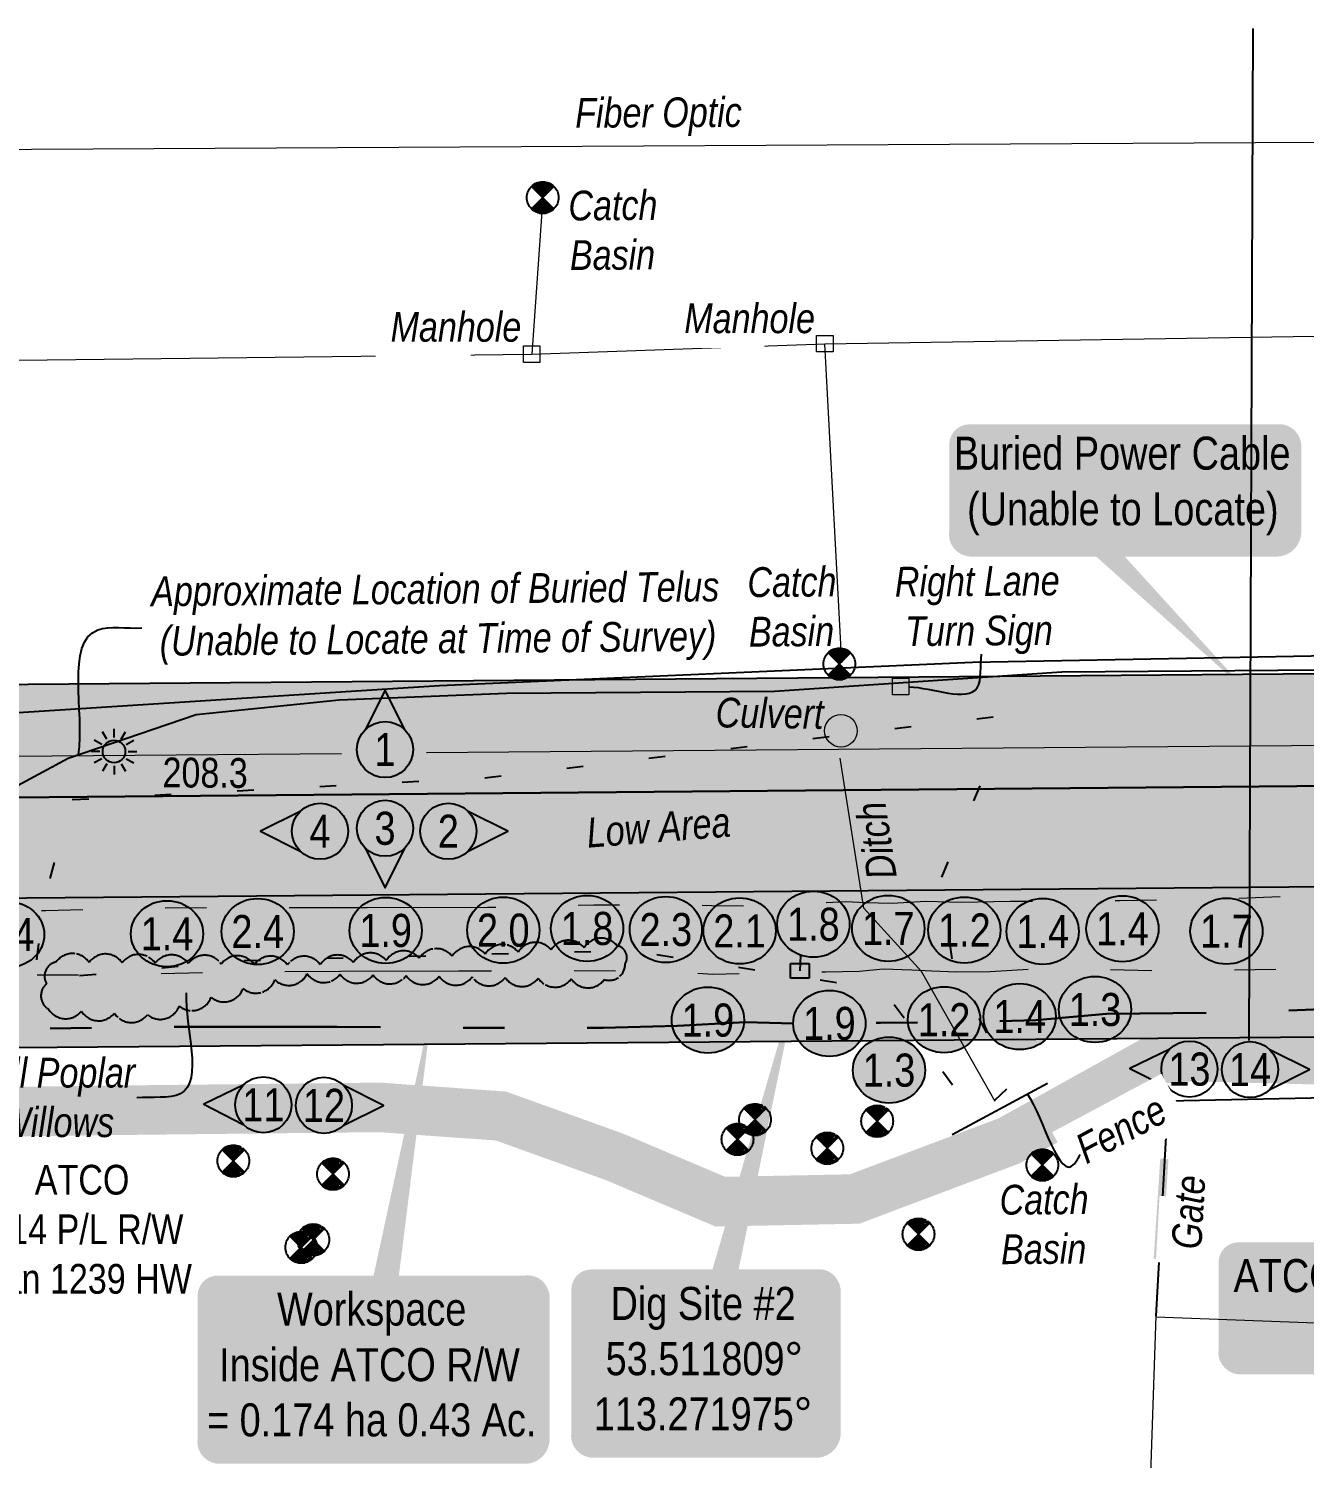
# Model space of a CAD drawing. Extents: x 47903 to 49482, y 5930913 to 5932062.
# Drawn here: x 48716.5 to 48793.7, y 5931201.8 to 5931288.3 of the extents above; entities that cross this region are included whole.
import ezdxf
from ezdxf.enums import TextEntityAlignment as Align

# ---------------------------------------------------------------- set-up
doc = ezdxf.new("R2010")
doc.units = 0
doc.header["$LTSCALE"] = 5
for name, pattern in [('0', [1, 1, 0]), ('CENTERLINEX3', [5, 2.5, -1, 0.5, -1]), ('CENTERLINEX33', [6.5, 2.5, -1, 0.5, -1, 0.5, -1]), ('foc-DOT', [1, 0.2, -0.8]), ('foc-SEISMIC', [20.5, 15, -1, 0.5, -1, 0.5, -1, 0.5, -1]), ('foc-TIELINE', [1.875, 1.25, -0.625]), ('foc-TOPO', [1, 0.2, -0.8])]:
    doc.linetypes.add(name, pattern=pattern)
for name, color, linetype in [('7', 7, 'Continuous'), ('_P-Temp 3', 104, 'Continuous'), ('_P-Temp H3', 71, 'Continuous'), ('AS-FENCE', 48, 'foc-FENCE'), ('AS-OWNER', 7, 'Continuous'), ('AS-POWER-BURIED-ATCO PIPELINES', 241, 'foc-POWER_BURIED'), ('AS-SEISMIC', 224, 'foc-SEISMIC'), ('AS-SYMBOL', 7, 'Continuous'), ('CG-NOTES', 7, 'Continuous'), ('DETAIL-HZ-Existing', 8, 'foc-DOT'), ('DETAIL-T', 7, 'Continuous'), ('L-TITLEDB', 4, 'Continuous'), ('L-TITLEDB-T', 4, 'Continuous'), ('P-BUFFER-PURPLE', 187, 'foc-TIELINE'), ('P-ELEVATION', 7, 'Continuous'), ('P-TEMP WITHIN RW-H', 254, 'Continuous'), ('P-TEMP-ATCO PIPELINES-T', 104, 'Continuous'), ('T-BUSH', 110, '0'), ('T-BUSH-T', 110, 'Continuous'), ('T-LOW-AREA', 48, 'foc-TOPO'), ('T-SLOPE', 48, 'Continuous')]:
    doc.layers.add(name, color=color, linetype=linetype)
for name, color, linetype, lineweight, true_color in [('AS-FIBRE-OPTIC', 7, 'foc-FIBREOP', 9, 0xff9c38), ('AS-STORM', 7, 'foc-STORM', 9, 0x29a300), ('AS-TELUS-ATCO PIPELINES', 7, 'foc-TEL', 9, 0xff9c38), ('EXISTING PIPE IP', 7, 'CENTERLINEX3', 30, 0x3800e0)]:
    doc.layers.add(name, color=color, linetype=linetype, lineweight=lineweight, true_color=true_color)
for name, color, linetype, lineweight in [('AS-GENERAL', 48, 'Continuous', 18), ('AS-GENERAL-manhole', 48, 'Continuous', 18), ('EXISTING PIPE (EXIST OR HP)', 240, 'CENTERLINEX33', 20), ('T-TEXT', 48, 'Continuous', 18)]:
    doc.layers.add(name, color=color, linetype=linetype, lineweight=lineweight)
for name, color, linetype, true_color in [('P-75m DRAINAGE AREA', 7, 'Continuous', 0xf1f8f1), ('P-GROUND DISTURBANCE-H', 7, 'Continuous', 0x999999), ('P-TEMP-WITHIN RW', 7, 'Continuous', 0x787878)]:
    doc.layers.add(name, color=color, linetype=linetype, true_color=true_color)
doc.styles.add('1.8', font='', dxfattribs={"height": 1.8})
doc.styles.add('80', font='', dxfattribs={"height": 10})
doc.styles.add('80CG', font='', dxfattribs={"height": 10})
doc.styles.add('80L', font='', dxfattribs={"height": 10})
doc.styles.add('foc-LtypeFont', font='', dxfattribs={"height": 7.35})
doc.styles.get('1.8').set_extended_font_data('Arial Narrow')
doc.styles.get('80').set_extended_font_data('Arial Narrow')
doc.styles.get('80CG').set_extended_font_data('Arial Narrow')
doc.styles.get('80L').set_extended_font_data('Arial Narrow')
doc.styles.get('foc-LtypeFont').set_extended_font_data('Arial Narrow')
doc.linetypes.add('foc-FENCE', pattern='A,10,-1,["X",foc-LtypeFont,S=0.2,R=0,X=-0.625,Y=-0.75],-1.24', length=12.24)
doc.linetypes.add('foc-FIBREOP', pattern='A,10,-1,["FO",foc-LtypeFont,S=0.2,R=0,X=-0.5,Y=-0.75],-2.75', length=13.75)
doc.linetypes.add('foc-POWER_BURIED', pattern='A,10,-1,["P",foc-LtypeFont,S=0.2,R=0,X=-0.425,Y=-0.75],-2', length=13)
doc.linetypes.add('foc-STORM', pattern='A,10,-1,["ST",foc-LtypeFont,S=0.2,R=0,X=-0.5,Y=-0.75],-2.75', length=13.75)
doc.linetypes.add('foc-TEL', pattern='A,2,-1,["T",foc-LtypeFont,S=0.2,R=0,X=-0.425,Y=-0.75],-1.24,8', length=12.24)
doc.dimstyles.new('Compass 5 000', dxfattribs={"dimscale": 5, "dimtxt": 9, "dimasz": 2, "dimexe": 0.2, "dimexo": 0.0625, "dimgap": 0.5, "dimtad": 0, "dimtih": 1, "dimtoh": 1, "dimzin": 0, "dimdsep": 46, "dimtxsty": '80CG', "dimcen": 0.1, "dimse1": 1, "dimse2": 1, "dimclrd": 256, "dimclrt": 256, "dimaunit": 1, "dimadec": 4, "dimazin": 0, "dimtfac": 0.06, "dimtofl": 0, "dimtmove": 0, "dimatfit": 1, "dimfxl": 0.2, "dimtolj": 1, "dimtzin": 0, "dimlwd": -1, "dimarcsym": 0})

# ---------------------------------------------------------------- blocks, each defined once
blk = doc.blocks.new('*X46')
at = {"color": 0}
for p, q in [((104.45, -2060.31), (106.48, -2060.31)), ((102.12, -2061.56), (108.81, -2061.56)), ((102.18, -2061.72), (108.75, -2061.72)), ((102.29, -2061.41), (108.64, -2061.41)), ((102.33, -2061.87), (108.59, -2061.87)), ((102.47, -2061.25), (108.45, -2061.25)), ((102.49, -2062.03), (108.44, -2062.03)), ((102.65, -2062.19), (108.28, -2062.19)), ((102.68, -2061.09), (108.25, -2061.09)), ((102.8, -2062.34), (108.13, -2062.34)), ((102.92, -2060.94), (108.01, -2060.94)), ((102.96, -2062.5), (107.97, -2062.5)), ((103.12, -2062.66), (107.81, -2062.66)), ((103.18, -2060.78), (107.75, -2060.78)), ((103.27, -2062.81), (107.66, -2062.81)), ((103.43, -2062.97), (107.5, -2062.97)), ((103.5, -2060.62), (107.43, -2060.62)), ((103.58, -2063.12), (107.34, -2063.12)), ((103.74, -2063.28), (107.19, -2063.28)), ((103.89, -2060.47), (107.03, -2060.47)), ((103.9, -2063.44), (107.03, -2063.44)), ((104.05, -2063.59), (106.88, -2063.59)), ((104.21, -2063.75), (106.72, -2063.75)), ((104.37, -2063.91), (106.56, -2063.91)), ((104.52, -2064.06), (106.41, -2064.06)), ((104.68, -2064.22), (106.25, -2064.22)), ((104.83, -2064.37), (106.09, -2064.37)), ((104.99, -2064.53), (105.94, -2064.53)), ((102.11, -2068.44), (108.82, -2068.44)), ((102.19, -2068.28), (108.74, -2068.28)), ((102.28, -2068.59), (108.65, -2068.59)), ((102.34, -2068.12), (108.58, -2068.12)), ((102.46, -2068.75), (108.47, -2068.75)), ((102.5, -2067.97), (108.43, -2067.97)), ((102.66, -2067.81), (108.27, -2067.81)), ((102.67, -2068.91), (108.26, -2068.91)), ((102.81, -2067.66), (108.12, -2067.66)), ((102.97, -2067.5), (107.96, -2067.5)), ((103.13, -2067.34), (107.8, -2067.34)), ((103.28, -2067.19), (107.65, -2067.19)), ((103.44, -2067.03), (107.49, -2067.03)), ((103.59, -2066.87), (107.33, -2066.87)), ((103.75, -2066.72), (107.18, -2066.72)), ((103.91, -2066.56), (107.02, -2066.56)), ((104.06, -2066.41), (106.87, -2066.41)), ((104.22, -2066.25), (106.71, -2066.25)), ((104.38, -2066.09), (106.55, -2066.09)), ((104.53, -2065.94), (106.4, -2065.94)), ((104.69, -2065.78), (106.24, -2065.78)), ((104.84, -2065.62), (106.08, -2065.62)), ((105, -2065.47), (105.93, -2065.47)), ((105.15, -2064.69), (105.78, -2064.69)), ((105.16, -2065.31), (105.77, -2065.31)), ((105.3, -2064.84), (105.63, -2064.84)), ((105.31, -2065.16), (105.62, -2065.16)), ((102.9, -2069.06), (108.03, -2069.06)), ((103.17, -2069.22), (107.76, -2069.22)), ((103.48, -2069.37), (107.45, -2069.37)), ((103.87, -2069.53), (107.06, -2069.53)), ((104.41, -2069.69), (106.52, -2069.69))]:
    blk.add_line(p, q, dxfattribs=at)
blk = doc.blocks.new('SP')
for p, q in [((0.679, -0.679), (-0.679, 0.679)), ((-0.679, -0.679), (0.679, 0.679))]:
    blk.add_line(p, q)
blk.add_circle((0, 0), 0.96)
at = {"xscale": 0.2, "yscale": 0.2, "zscale": 0.2}
blk.add_blockref('*X46', (-21.093, 413.001), dxfattribs=at)
blk = doc.blocks.new('*U52')
at = {"layer": 'CG-NOTES', "color": 182}
blk.add_lwpolyline([(-5.93, 6.07), (-18, 0.2), (-6.07, -5.93)], dxfattribs=at)
blk.add_circle((0, 0), 8.49, dxfattribs=at)
at = {"color": 182, "style": '80L'}
blk.add_attdef('#', text='', height=10, dxfattribs=at).set_placement((0, 0), align=Align.MIDDLE_CENTER)
blk = doc.blocks.new('*U53')
at = {"layer": 'CG-NOTES', "color": 182}
blk.add_lwpolyline([(6, -6), (18, 0), (6, 6)], dxfattribs=at)
blk.add_circle((0, 0), 8.49, dxfattribs=at)
at = {"color": 182, "style": '80L'}
blk.add_attdef('#', text='', height=10, dxfattribs=at).set_placement((0, 0), align=Align.MIDDLE_CENTER)
blk = doc.blocks.new('*U49')
at = {"layer": 'CG-NOTES', "color": 182}
blk.add_lwpolyline([(-6, 6), (-18, 0), (-6, -6)], dxfattribs=at)
blk.add_circle((0, 0), 8.49, dxfattribs=at)
at = {"color": 182, "style": '80L'}
blk.add_attdef('#', text='', height=10, dxfattribs=at).set_placement((0, 0), align=Align.MIDDLE_CENTER)
blk = doc.blocks.new('*U30')
at = {"layer": 'CG-NOTES', "color": 182}
blk.add_lwpolyline([(-6, -6), (0, -18), (6, -6)], dxfattribs=at)
blk.add_circle((0, 0), 8.49, dxfattribs=at)
at = {"color": 182, "style": '80L'}
blk.add_attdef('#', text='', height=10, dxfattribs=at).set_placement((0, 0), align=Align.MIDDLE_CENTER)
blk = doc.blocks.new('*U54')
at = {"layer": 'CG-NOTES', "color": 182}
blk.add_lwpolyline([(6, 6), (0, 18), (-6, 6)], dxfattribs=at)
blk.add_circle((0, 0), 8.49, dxfattribs=at)
at = {"color": 182, "style": '80L'}
blk.add_attdef('#', text='', height=10, dxfattribs=at).set_placement((0, 0), align=Align.MIDDLE_CENTER)
blk = doc.blocks.new('*U32')
at = {"layer": 'P-ELEVATION'}
h = blk.add_hatch(color=111, dxfattribs=at)
h.dxf.hatch_style = 1
edge = h.paths.add_edge_path()
edge.add_ellipse((0, 0), major_axis=(-10.94, 0), ratio=0.913794, start_angle=0, end_angle=360)
at = {"layer": 'P-ELEVATION', "color": 7, "flags": 128}
blk.add_lwpolyline([(0, 0, 5, 0, 0), (-13.55, -12.34, 0, 0, 0)], format="xyseb", dxfattribs=at)
at = {"layer": 'P-ELEVATION', "color": 7}
blk.add_ellipse((0, 0), major_axis=(-10.94, 0), ratio=0.913794, dxfattribs=at)
at = {"layer": 'P-ELEVATION', "style": '80'}
blk.add_attdef('BEND', text='', height=10, dxfattribs=at).set_placement((0, 0), align=Align.MIDDLE_CENTER)
blk = doc.blocks.new('*U33')
at = {"layer": 'P-ELEVATION'}
h = blk.add_hatch(color=111, dxfattribs=at)
h.dxf.hatch_style = 1
edge = h.paths.add_edge_path()
edge.add_ellipse((0, 0), major_axis=(-10.94, 0), ratio=0.913794, start_angle=0, end_angle=360)
at = {"layer": 'P-ELEVATION', "color": 7, "flags": 128}
blk.add_lwpolyline([(0, 0, 5, 0, 0), (-6.37, -12.7, 0, 0, 0)], format="xyseb", dxfattribs=at)
at = {"layer": 'P-ELEVATION', "color": 7}
blk.add_ellipse((0, 0), major_axis=(-10.94, 0), ratio=0.913794, dxfattribs=at)
at = {"layer": 'P-ELEVATION', "style": '80'}
blk.add_attdef('BEND', text='', height=10, dxfattribs=at).set_placement((0, 0), align=Align.MIDDLE_CENTER)
blk = doc.blocks.new('*U34')
at = {"layer": 'P-ELEVATION'}
h = blk.add_hatch(color=111, dxfattribs=at)
h.dxf.hatch_style = 1
edge = h.paths.add_edge_path()
edge.add_ellipse((0, 0), major_axis=(-10.94, 0), ratio=0.913794, start_angle=0, end_angle=360)
at = {"layer": 'P-ELEVATION', "color": 7, "flags": 128}
blk.add_lwpolyline([(0, 0, 5, 0, 0), (-0.16, -12.59, 0, 0, 0)], format="xyseb", dxfattribs=at)
at = {"layer": 'P-ELEVATION', "color": 7}
blk.add_ellipse((0, 0), major_axis=(-10.94, 0), ratio=0.913794, dxfattribs=at)
at = {"layer": 'P-ELEVATION', "style": '80'}
blk.add_attdef('BEND', text='', height=10, dxfattribs=at).set_placement((0, 0), align=Align.MIDDLE_CENTER)
blk = doc.blocks.new('*U35')
at = {"layer": 'P-ELEVATION'}
h = blk.add_hatch(color=111, dxfattribs=at)
h.dxf.hatch_style = 1
edge = h.paths.add_edge_path()
edge.add_ellipse((0, 0), major_axis=(-10.94, 0), ratio=0.913794, start_angle=0, end_angle=360)
at = {"layer": 'P-ELEVATION', "color": 7, "flags": 128}
blk.add_lwpolyline([(0, 0, 5, 0, 0), (-8.14, -13.08, 0, 0, 0)], format="xyseb", dxfattribs=at)
at = {"layer": 'P-ELEVATION', "color": 7}
blk.add_ellipse((0, 0), major_axis=(-10.94, 0), ratio=0.913794, dxfattribs=at)
at = {"layer": 'P-ELEVATION', "style": '80'}
blk.add_attdef('BEND', text='', height=10, dxfattribs=at).set_placement((0, 0), align=Align.MIDDLE_CENTER)
blk = doc.blocks.new('*U36')
at = {"layer": 'P-ELEVATION'}
h = blk.add_hatch(color=111, dxfattribs=at)
h.dxf.hatch_style = 1
edge = h.paths.add_edge_path()
edge.add_ellipse((0, 0), major_axis=(-10.94, 0), ratio=0.913794, start_angle=0, end_angle=360)
at = {"layer": 'P-ELEVATION', "color": 7, "flags": 128}
blk.add_lwpolyline([(0, 0, 5, 0, 0), (13.38, 14.24, 0, 0, 0)], format="xyseb", dxfattribs=at)
at = {"layer": 'P-ELEVATION', "color": 7}
blk.add_ellipse((0, 0), major_axis=(-10.94, 0), ratio=0.913794, dxfattribs=at)
at = {"layer": 'P-ELEVATION', "style": '80'}
blk.add_attdef('BEND', text='', height=10, dxfattribs=at).set_placement((0, 0), align=Align.MIDDLE_CENTER)
blk = doc.blocks.new('*U67')
at = {"layer": 'P-ELEVATION'}
h = blk.add_hatch(color=111, dxfattribs=at)
h.dxf.hatch_style = 1
edge = h.paths.add_edge_path()
edge.add_ellipse((0, 0), major_axis=(-10.94, 0), ratio=0.913794, start_angle=0, end_angle=360)
at = {"layer": 'P-ELEVATION', "color": 7, "flags": 128}
blk.add_lwpolyline([(0, 0, 5, 0, 0), (-9.51, -13.99, 0, 0, 0)], format="xyseb", dxfattribs=at)
at = {"layer": 'P-ELEVATION', "color": 7}
blk.add_ellipse((0, 0), major_axis=(-10.94, 0), ratio=0.913794, dxfattribs=at)
at = {"layer": 'P-ELEVATION', "style": '80'}
blk.add_attdef('BEND', text='', height=10, dxfattribs=at).set_placement((0, 0), align=Align.MIDDLE_CENTER)
blk = doc.blocks.new('*U65')
at = {"layer": 'P-ELEVATION'}
h = blk.add_hatch(color=111, dxfattribs=at)
h.dxf.hatch_style = 1
edge = h.paths.add_edge_path()
edge.add_ellipse((0, 0), major_axis=(-10.94, 0), ratio=0.913794, start_angle=0, end_angle=360)
at = {"layer": 'P-ELEVATION', "color": 7, "flags": 128}
blk.add_lwpolyline([(0, 0, 5, 0, 0), (-1.23, 15.6, 0, 0, 0)], format="xyseb", dxfattribs=at)
at = {"layer": 'P-ELEVATION', "color": 7}
blk.add_ellipse((0, 0), major_axis=(-10.94, 0), ratio=0.913794, dxfattribs=at)
at = {"layer": 'P-ELEVATION', "style": '80'}
blk.add_attdef('BEND', text='', height=10, dxfattribs=at).set_placement((0, 0), align=Align.MIDDLE_CENTER)
blk = doc.blocks.new('*U37')
at = {"layer": 'P-ELEVATION'}
h = blk.add_hatch(color=111, dxfattribs=at)
h.dxf.hatch_style = 1
edge = h.paths.add_edge_path()
edge.add_ellipse((0, 0), major_axis=(-10.94, 0), ratio=0.913794, start_angle=0, end_angle=360)
at = {"layer": 'P-ELEVATION', "color": 7, "flags": 128}
blk.add_lwpolyline([(0, 0, 5, 0, 0), (-8.68, -12.9, 0, 0, 0)], format="xyseb", dxfattribs=at)
at = {"layer": 'P-ELEVATION', "color": 7}
blk.add_ellipse((0, 0), major_axis=(-10.94, 0), ratio=0.913794, dxfattribs=at)
at = {"layer": 'P-ELEVATION', "style": '80'}
blk.add_attdef('BEND', text='', height=10, dxfattribs=at).set_placement((0, 0), align=Align.MIDDLE_CENTER)
blk = doc.blocks.new('*U64')
at = {"layer": 'P-ELEVATION'}
h = blk.add_hatch(color=111, dxfattribs=at)
h.dxf.hatch_style = 1
edge = h.paths.add_edge_path()
edge.add_ellipse((0, 0), major_axis=(-10.94, 0), ratio=0.913794, start_angle=0, end_angle=360)
at = {"layer": 'P-ELEVATION', "color": 7, "flags": 128}
blk.add_lwpolyline([(0, 0, 5, 0, 0), (-1.8, 30.66, 0, 0, 0)], format="xyseb", dxfattribs=at)
at = {"layer": 'P-ELEVATION', "color": 7}
blk.add_ellipse((0, 0), major_axis=(-10.94, 0), ratio=0.913794, dxfattribs=at)
at = {"layer": 'P-ELEVATION', "style": '80'}
blk.add_attdef('BEND', text='', height=10, dxfattribs=at).set_placement((0, 0), align=Align.MIDDLE_CENTER)
blk = doc.blocks.new('*U40')
at = {"layer": 'P-ELEVATION'}
h = blk.add_hatch(color=111, dxfattribs=at)
h.dxf.hatch_style = 1
edge = h.paths.add_edge_path()
edge.add_ellipse((0, 0), major_axis=(-10.94, 0), ratio=0.913794, start_angle=0, end_angle=360)
at = {"layer": 'P-ELEVATION', "color": 7, "flags": 128}
blk.add_lwpolyline([(0, 0, 5, 0, 0), (-15.93, -12.1, 0, 0, 0)], format="xyseb", dxfattribs=at)
at = {"layer": 'P-ELEVATION', "color": 7}
blk.add_ellipse((0, 0), major_axis=(-10.94, 0), ratio=0.913794, dxfattribs=at)
at = {"layer": 'P-ELEVATION', "style": '80'}
blk.add_attdef('BEND', text='', height=10, dxfattribs=at).set_placement((0, 0), align=Align.MIDDLE_CENTER)
blk = doc.blocks.new('*U41')
at = {"layer": 'P-ELEVATION'}
h = blk.add_hatch(color=111, dxfattribs=at)
h.dxf.hatch_style = 1
edge = h.paths.add_edge_path()
edge.add_ellipse((0, 0), major_axis=(-10.94, 0), ratio=0.913794, start_angle=0, end_angle=360)
at = {"layer": 'P-ELEVATION', "color": 7, "flags": 128}
blk.add_lwpolyline([(0, 0, 5, 0, 0), (-3.76, 14.77, 0, 0, 0)], format="xyseb", dxfattribs=at)
at = {"layer": 'P-ELEVATION', "color": 7}
blk.add_ellipse((0, 0), major_axis=(-10.94, 0), ratio=0.913794, dxfattribs=at)
at = {"layer": 'P-ELEVATION', "style": '80'}
blk.add_attdef('BEND', text='', height=10, dxfattribs=at).set_placement((0, 0), align=Align.MIDDLE_CENTER)
blk = doc.blocks.new('*U42')
at = {"layer": 'P-ELEVATION'}
h = blk.add_hatch(color=111, dxfattribs=at)
h.dxf.hatch_style = 1
edge = h.paths.add_edge_path()
edge.add_ellipse((0, 0), major_axis=(-10.94, 0), ratio=0.913794, start_angle=0, end_angle=360)
at = {"layer": 'P-ELEVATION', "color": 7, "flags": 128}
blk.add_lwpolyline([(0, 0, 5, 0, 0), (-19.04, 13.59, 0, 0, 0)], format="xyseb", dxfattribs=at)
at = {"layer": 'P-ELEVATION', "color": 7}
blk.add_ellipse((0, 0), major_axis=(-10.94, 0), ratio=0.913794, dxfattribs=at)
at = {"layer": 'P-ELEVATION', "style": '80'}
blk.add_attdef('BEND', text='', height=10, dxfattribs=at).set_placement((0, 0), align=Align.MIDDLE_CENTER)
blk = doc.blocks.new('*U43')
at = {"layer": 'P-ELEVATION'}
h = blk.add_hatch(color=111, dxfattribs=at)
h.dxf.hatch_style = 1
edge = h.paths.add_edge_path()
edge.add_ellipse((0, 0), major_axis=(-10.94, 0), ratio=0.913794, start_angle=0, end_angle=360)
at = {"layer": 'P-ELEVATION', "color": 7, "flags": 128}
blk.add_lwpolyline([(0, 0, 5, 0, 0), (-14.77, 12.58, 0, 0, 0)], format="xyseb", dxfattribs=at)
at = {"layer": 'P-ELEVATION', "color": 7}
blk.add_ellipse((0, 0), major_axis=(-10.94, 0), ratio=0.913794, dxfattribs=at)
at = {"layer": 'P-ELEVATION', "style": '80'}
blk.add_attdef('BEND', text='', height=10, dxfattribs=at).set_placement((0, 0), align=Align.MIDDLE_CENTER)
blk = doc.blocks.new('lightpole')
h = blk.add_hatch(color=255)
h.dxf.hatch_style = 1
h.paths.add_polyline_path([(-0.782, 0, 1), (0.782, 0, 1)])
h.paths.add_polyline_path([(0.682, 0, -1), (-0.682, 0, -1)], flags=16)
h = blk.add_hatch(color=48)
h.dxf.hatch_style = 1
edge = h.paths.add_edge_path()
edge.add_arc((0, 0), 0.682, 0, 360)
at = {"color": 48}
for p, q in [((-0.431, 0.746), (-0.689, 1.194)), ((0, 0.862), (0, 1.379)), ((0.431, 0.746), (0.689, 1.194)), ((-0.862, 0), (-1.379, 0)), ((-0.746, 0.431), (-1.194, 0.689)), ((0.746, 0.431), (1.194, 0.689)), ((0.862, 0), (1.379, 0)), ((-0.746, -0.431), (-1.194, -0.689)), ((-0.431, -0.746), (-0.689, -1.194)), ((0, -0.862), (0, -1.379)), ((0.431, -0.746), (0.689, -1.194)), ((0.746, -0.431), (1.194, -0.689))]:
    blk.add_line(p, q, dxfattribs=at)
blk.add_circle((0, 0), 0.682, dxfattribs=at)
blk = doc.blocks.new('*U66')
h = blk.add_hatch(color=255)
edge = h.paths.add_edge_path()
edge.add_line((-46.5, -28.5), (46.5, -28.5))
edge.add_arc((46.5, -22.5), 6, 270, 360)
edge.add_line((52.5, -22.5), (52.5, 21))
edge.add_arc((46.5, 21), 6, 0, 90)
edge.add_line((46.5, 27), (-46.5, 27))
edge.add_arc((-46.5, 21), 6, 90, 180)
edge.add_line((-52.5, 21), (-52.5, -22.5))
edge.add_arc((-46.5, -22.5), 6, 180, 270)
at = {"color": 8, "true_color": 0x787878, "flags": 128}
blk.add_lwpolyline([(18.8, 110.44, 0, 10, 0), (0, 0, 5, 5, 0)], format="xyseb", dxfattribs=at)
blk.add_lwpolyline([(-46.5, -28.5, 3, 3, 0), (46.5, -28.5, 3, 3, 0.414214), (52.5, -22.5, 3, 3, 0), (52.5, 21, 3, 0, 0.414214), (46.5, 27, 0, 0, 0), (-46.5, 27, 0, 0, 0.414214), (-52.5, 21, 0, 0, 0), (-52.5, -22.5, 0, 3, 0.414214)], format="xyseb", close=True, dxfattribs=at)
at = {"color": 8, "true_color": 0x787878, "style": '80'}
blk.add_attdef('ENTER_TEXT_001', (-35.99, -5), '', height=10, dxfattribs=at)
blk = doc.blocks.new('*U62')
h = blk.add_hatch(color=59)
edge = h.paths.add_edge_path()
edge.add_line((-86.5, -20), (86.5, -20))
edge.add_arc((86.5, -14), 6, 270, 360)
edge.add_line((92.5, -14), (92.5, 12.5))
edge.add_arc((86.5, 12.5), 6, 0, 90)
edge.add_line((86.5, 18.5), (-86.5, 18.5))
edge.add_arc((-86.5, 12.5), 6, 90, 180)
edge.add_line((-92.5, 12.5), (-92.5, -14))
edge.add_arc((-86.5, -14), 6, 180, 270)
at = {"color": 1, "flags": 128}
blk.add_lwpolyline([(-50.58, 86, 0, 7.5, 0), (0, 0, 0, 0, 0)], format="xyseb", dxfattribs=at)
blk.add_lwpolyline([(-86.5, -20, 3, 3, 0), (86.5, -20, 3, 3, 0.414214), (92.5, -14, 3, 3, 0), (92.5, 12.5, 3, 0, 0.414214), (86.5, 18.5, 0, 0, 0), (-86.5, 18.5, 0, 0, 0.414214), (-92.5, 12.5, 0, 0, 0), (-92.5, -14, 0, 3, 0.414214)], format="xyseb", close=True, dxfattribs=at)
at = {"color": 1, "style": '80'}
blk.add_attdef('ENTER_TEXT_001', (-35.99, -5), '', height=10, dxfattribs=at)
blk = doc.blocks.new('*U70')
h = blk.add_hatch(color=254)
edge = h.paths.add_edge_path()
edge.add_line((-34, -28.5), (34, -28.5))
edge.add_arc((34, -22.5), 6, 270, 360)
edge.add_line((40, -22.5), (40, 21))
edge.add_arc((34, 21), 6, 0, 90)
edge.add_line((34, 27), (-34, 27))
edge.add_arc((-34, 21), 6, 90, 180)
edge.add_line((-40, 21), (-40, -22.5))
edge.add_arc((-34, -22.5), 6, 180, 270)
at = {"color": 1, "flags": 128}
blk.add_lwpolyline([(29.11, 117.4, 0, 10, 0), (0, 0, 5, 5, 0)], format="xyseb", dxfattribs=at)
blk.add_lwpolyline([(-34, -28.5, 3, 3, 0), (34, -28.5, 3, 3, 0.414214), (40, -22.5, 3, 3, 0), (40, 21, 3, 0, 0.414214), (34, 27, 0, 0, 0), (-34, 27, 0, 0, 0.414214), (-40, 21, 0, 0, 0), (-40, -22.5, 0, 3, 0.414214)], format="xyseb", close=True, dxfattribs=at)
at = {"color": 1, "style": '80'}
blk.add_attdef('ENTER_TEXT_001', (-35.99, -5), '', height=10, dxfattribs=at)
blk = doc.blocks.new('*U72')
h = blk.add_hatch(color=50)
edge = h.paths.add_edge_path()
edge.add_line((-46.5, -20), (46.5, -20))
edge.add_arc((46.5, -14), 6, 270, 360)
edge.add_line((52.5, -14), (52.5, 12.5))
edge.add_arc((46.5, 12.5), 6, 0, 90)
edge.add_line((46.5, 18.5), (-46.5, 18.5))
edge.add_arc((-46.5, 12.5), 6, 90, 180)
edge.add_line((-52.5, 12.5), (-52.5, -14))
edge.add_arc((-46.5, -14), 6, 180, 270)
at = {"color": 240, "flags": 128}
blk.add_lwpolyline([(-46.5, -20, 3, 3, 0), (46.5, -20, 3, 3, 0.414214), (52.5, -14, 3, 3, 0), (52.5, 12.5, 3, 0, 0.414214), (46.5, 18.5, 0, 0, 0), (-46.5, 18.5, 0, 0, 0.414214), (-52.5, 12.5, 0, 0, 0), (-52.5, -14, 0, 3, 0.414214)], format="xyseb", close=True, dxfattribs=at)
at = {"color": 240, "style": '80'}
blk.add_attdef('ENTER_TEXT_001', (-26.85, -4.92), '', height=10, dxfattribs=at)

msp = doc.modelspace()

# ---------------------------------------------------------------- hatches: boundary and pattern name
at = {"layer": '_P-Temp H3'}
h = msp.add_hatch(color=256, dxfattribs=at)
h.dxf.hatch_style = 1
h.paths.add_polyline_path([(48630.787, 5931241.046), (48839.041, 5931242.872), (48838.985, 5931249.641), (48630.73, 5931247.92)])
h = msp.add_hatch(color=256, dxfattribs=at)
h.dxf.hatch_style = 1
h.paths.add_polyline_path([(48630.787, 5931241.046), (48630.912, 5931225.925), (48644.181, 5931226.043), (48651.592, 5931235.138), (48839.091, 5931236.782), (48839.041, 5931242.872)])
at = {"layer": 'P-GROUND DISTURBANCE-H'}
h = msp.add_hatch(color=256, dxfattribs=at)
h.dxf.hatch_style = 1
h.paths.add_polyline_path([(48762.619, 5931231.744), (48763.755, 5931231.744), (48763.755, 5931230.84), (48762.619, 5931230.84)])
at = {"layer": 'P-TEMP WITHIN RW-H'}
h = msp.add_hatch(color=256, dxfattribs=at)
h.dxf.hatch_style = 1
h.paths.add_polyline_path([(48839.091, 5931236.782), (48839.167, 5931227.645), (48644.181, 5931226.043), (48651.592, 5931235.138)])

# ---------------------------------------------------------------- linework, layer by layer
at = {"layer": '_P-Temp 3', "flags": 128}
for points in [[(48630.787, 5931241.046), (48839.041, 5931242.872), (48838.985, 5931249.641), (48630.73, 5931247.92)], [(48630.787, 5931241.046), (48630.912, 5931225.925), (48644.181, 5931226.043), (48651.592, 5931235.138), (48839.091, 5931236.782), (48839.041, 5931242.872)]]:
    msp.add_lwpolyline(points, close=True, dxfattribs=at)
msp.add_lwpolyline([(48630.787, 5931241.046), (48839.041, 5931242.872)], dxfattribs=at)
at = {"layer": 'AS-FENCE', "flags": 128}
for points in [[(48778.192, 5931224.465), (48772.406, 5931221.368)], [(48829.347, 5931207.776), (48826.94, 5931214.739), (48816.584, 5931221.022), (48804.736, 5931223.811), (48785.466, 5931223.408), (48784.747, 5931210.406)]]:
    msp.add_lwpolyline(points, dxfattribs=at)
at = {"layer": 'AS-FIBRE-OPTIC', "flags": 128}
msp.add_lwpolyline([(48590.777, 5931280.346), (48812.987, 5931281.576), (48819.493, 5931283.342)], dxfattribs=at)
at = {"layer": 'AS-GENERAL', "flags": 128}
msp.add_lwpolyline([(48768.796, 5931249.003), (48769.796, 5931249.003), (48769.796, 5931248.003), (48768.796, 5931248.003)], close=True, dxfattribs=at)
for points in [[(48775.006, 5931223.391), (48770.561, 5931231.243), (48767.065, 5931235.083), (48765.644, 5931244.178)], [(48784.747, 5931210.406), (48783.087, 5931161.305), (48801.712, 5931160.753), (48803.045, 5931209.643), (48784.742, 5931210.32)]]:
    msp.add_lwpolyline(points, dxfattribs=at)
at = {"layer": 'AS-GENERAL', "const_width": 0.5, "flags": 128}
msp.add_lwpolyline([(48784.856, 5931213.844), (48785.256, 5931219.914)], dxfattribs=at)
at = {"layer": 'AS-GENERAL'}
msp.add_circle((48765.682, 5931245.825), 0.986, dxfattribs=at)
at = {"layer": 'AS-GENERAL-manhole', "flags": 128}
for points in [[(48764.21, 5931269.761), (48765.21, 5931269.761), (48765.21, 5931268.761), (48764.21, 5931268.761)], [(48746.467, 5931269.129), (48747.467, 5931269.129), (48747.467, 5931268.129), (48746.467, 5931268.129)]]:
    msp.add_lwpolyline(points, close=True, dxfattribs=at)
at = {"layer": 'AS-POWER-BURIED-ATCO PIPELINES', "flags": 128}
for points in [[(48790.389, 5931227.076), (48790.633, 5931288.342)], [(48602.258, 5931237.456), (48614.743, 5931238.871), (48624.309, 5931239.472), (48634.158, 5931239.439), (48652.849, 5931239.179), (48665.939, 5931239.566), (48677.376, 5931239.892), (48686.228, 5931240.294), (48703.504, 5931240.682), (48713.77, 5931241.406), (48718.904, 5931244.17), (48726.663, 5931246.813), (48735.32, 5931247.709), (48745.436, 5931248.104), (48761.665, 5931248.221), (48779.057, 5931249.396), (48794.74, 5931249.518), (48804.915, 5931251.648), (48820.6, 5931251.763), (48834.854, 5931251.836)]]:
    msp.add_lwpolyline(points, dxfattribs=at)
at = {"layer": 'AS-STORM'}
msp.add_line((48747.633, 5931278.111), (48746.967, 5931268.629), dxfattribs=at)
msp.add_lwpolyline([(48637.279, 5931277.423), (48637.512, 5931266.882), (48696.929, 5931268.048), (48746.967, 5931268.629), (48764.71, 5931269.261), (48796.928, 5931269.762), (48888.025, 5931268.499), (48897.8, 5931268.913)], dxfattribs=at)
at = {"layer": 'AS-TELUS-ATCO PIPELINES', "flags": 128}
for points in [[(48740.602, 5931244.503), (48805.418, 5931245.028)], [(48640.346, 5931243.691), (48735.464, 5931244.461)]]:
    msp.add_lwpolyline(points, dxfattribs=at)
at = {"layer": 'DETAIL-HZ-Existing', "linetype": 'Continuous', "const_width": 2.999, "flags": 128}
msp.add_lwpolyline([(48836.334, 5931197.146), (48838.319, 5931210.636), (48841.211, 5931222.161), (48841.796, 5931228.312), (48839.635, 5931235.397), (48837.248, 5931239.506), (48836.114, 5931240.861), (48831.81, 5931235.719), (48826.387, 5931230.568), (48818.906, 5931227.272), (48811.671, 5931226.13), (48804.481, 5931225.793), (48794.127, 5931225.918), (48786.93, 5931226.102), (48784.767, 5931225.951), (48775.859, 5931220.999), (48766.51, 5931217.478), (48758.383, 5931217.317), (48751.953, 5931220.038), (48745.104, 5931222.502), (48737.757, 5931223.025), (48723.324, 5931222.866), (48694.72, 5931222.504)], dxfattribs=at)
at = {"layer": 'EXISTING PIPE (EXIST OR HP)', "flags": 128}
for points in [[(48602.305, 5931233.881), (48610.798, 5931234.089), (48618.24, 5931234.303), (48627.613, 5931234.391), (48636.713, 5931234.594), (48645.221, 5931234.692), (48652.032, 5931234.673), (48660.484, 5931234.823), (48667.969, 5931234.826), (48676.184, 5931234.872), (48684.369, 5931234.99), (48691.545, 5931235.03), (48702.077, 5931235.125), (48708.511, 5931235.116), (48712.967, 5931235.005), (48717.557, 5931234.938), (48723.661, 5931235.101), (48730.172, 5931235.134), (48737.01, 5931235.12), (48744.284, 5931235.141), (48750.723, 5931235.295), (48753.531, 5931235.287), (48755.713, 5931235.314), (48757.871, 5931235.252), (48760.085, 5931235.213), (48762.163, 5931235.289), (48764.455, 5931235.424), (48766.017, 5931235.49), (48767.128, 5931235.421), (48768.791, 5931235.396), (48770.819, 5931235.504), (48772.984, 5931235.442), (48775.93, 5931235.515), (48778.523, 5931235.511), (48782.562, 5931235.559), (48788.718, 5931235.636), (48797.205, 5931236.024), (48804.519, 5931235.841), (48813.58, 5931235.969), (48820.884, 5931235.805), (48826.213, 5931236.106), (48831.265, 5931236.019), (48838.85, 5931235.874), (48843.69, 5931235.951), (48852.196, 5931236.111), (48858.366, 5931236.273), (48869.636, 5931236.645), (48883.883, 5931237.01)], [(48602.058, 5931229.958), (48609.111, 5931230.139), (48616.591, 5931230.188), (48624.488, 5931229.974), (48631.562, 5931229.976), (48639.002, 5931230.31), (48648.447, 5931230.533), (48658.282, 5931230.743), (48666.648, 5931230.681), (48674.528, 5931230.629), (48682.852, 5931230.743), (48689.34, 5931230.826), (48697.244, 5931230.814), (48704.923, 5931230.856), (48712.565, 5931231.022), (48722.186, 5931231.072), (48727.674, 5931231.206), (48735.418, 5931231.272), (48742.538, 5931231.288), (48749.044, 5931231.318), (48755.052, 5931231.276), (48757.921, 5931231.092), (48760.308, 5931231.159), (48762.28, 5931231.329), (48764.738, 5931231.228), (48766.812, 5931231.281), (48768.229, 5931231.412), (48769.964, 5931231.344), (48771.172, 5931231.286), (48772.691, 5931231.238), (48774.706, 5931231.257), (48778.102, 5931231.469), (48779.531, 5931231.422), (48785.827, 5931231.276), (48796.936, 5931231.504), (48806.081, 5931232.005), (48815.219, 5931232.289), (48824.001, 5931232.275), (48832.768, 5931232.428), (48839.053, 5931232.413), (48845.084, 5931232.206), (48852.253, 5931232.387), (48859.269, 5931232.243), (48866.314, 5931232.466), (48872.9, 5931232.613), (48880.133, 5931232.795), (48884.492, 5931233.01)]]:
    msp.add_lwpolyline(points, dxfattribs=at)
at = {"layer": 'EXISTING PIPE IP', "flags": 128}
msp.add_lwpolyline([(48862.764, 5931229.346), (48854.067, 5931229.152), (48845.729, 5931228.832), (48840.003, 5931229.154), (48831.103, 5931229.208), (48813.696, 5931229.289), (48800.604, 5931229.17), (48788.624, 5931228.757), (48781.744, 5931228.686), (48777.481, 5931228.307), (48774.98, 5931228.233), (48773.815, 5931228.281), (48771.455, 5931228.174), (48768.071, 5931228.142), (48763.85, 5931228.084), (48759.899, 5931228.187), (48755.785, 5931227.965), (48751.286, 5931227.832), (48745.036, 5931227.834), (48735.184, 5931227.895), (48725.356, 5931227.905), (48716.231, 5931227.785), (48705.477, 5931227.505), (48695.571, 5931227.581), (48684.832, 5931227.647), (48674.551, 5931227.378), (48663.474, 5931227.219), (48652.123, 5931226.986), (48644.442, 5931227.366), (48636.382, 5931227.263), (48626.411, 5931227.336), (48613.684, 5931227.135), (48602.249, 5931227.125)], dxfattribs=at)
at = {"layer": 'L-TITLEDB', "lineweight": 0}
for p, q in [((48839.541, 5931242.876), (48590.777, 5931240.695)), ((48651.592, 5931235.138), (48839.387, 5931236.785)), ((48808.315, 5931227.392), (48647.92, 5931226.074)), ((48808.315, 5931227.392), (48647.92, 5931226.074))]:
    msp.add_line(p, q, dxfattribs=at)
at = {"layer": 'P-75m DRAINAGE AREA'}
msp.add_line((48763.227, 5931232.214), (48763.189, 5931231.292), dxfattribs=at)
at = {"layer": 'P-BUFFER-PURPLE'}
msp.add_lwpolyline([(48762.619, 5931231.744), (48763.755, 5931231.744), (48763.755, 5931230.84), (48762.619, 5931230.84)], close=True, dxfattribs=at)
at = {"layer": 'P-TEMP-WITHIN RW', "flags": 128}
msp.add_lwpolyline([(48839.091, 5931236.782), (48839.167, 5931227.645), (48644.181, 5931226.043), (48651.592, 5931235.138)], close=True, dxfattribs=at)
at = {"layer": 'T-BUSH', "flags": 128}
msp.add_lwpolyline([(48717.722, 5931228.975, 0.520567), (48719.718, 5931228.851, 0.520567), (48721.713, 5931228.726, 0.520567), (48723.706, 5931228.635, 0.520567), (48725.634, 5931229.164, 0.520567), (48727.563, 5931229.692, 0.520567), (48729.491, 5931230.221, 0.520567), (48731.42, 5931230.749, 0.520567), (48733.367, 5931231.123, 0.520567), (48735.367, 5931231.083, 0.520567), (48737.366, 5931231.043, 0.520567), (48739.365, 5931231.003, 0.520567), (48741.364, 5931230.963, 0.520567), (48743.364, 5931230.923, 0.520567), (48745.363, 5931230.884, 0.520567), (48747.362, 5931230.844, 0.520567), (48749.361, 5931230.804, 0.520567), (48751.361, 5931230.764, 0.520567), (48752.621, 5931231.712, 0.520567), (48752.135, 5931232.815, 0.520567), (48750.14, 5931232.687, 0.520567), (48748.144, 5931232.56, 0.520567), (48746.149, 5931232.432, 0.520567), (48744.153, 5931232.305, 0.520567), (48742.157, 5931232.177, 0.520567), (48740.162, 5931232.05, 0.520567), (48738.166, 5931231.922, 0.520567), (48736.171, 5931231.794, 0.520567), (48734.175, 5931231.667, 0.520567), (48732.177, 5931231.65, 0.520567), (48730.177, 5931231.676, 0.520567), (48728.178, 5931231.702, 0.520567), (48726.179, 5931231.728, 0.520567), (48724.179, 5931231.754, 0.520567), (48722.18, 5931231.78, 0.520567), (48720.18, 5931231.806, 0.520567), (48718.181, 5931231.832, 0.520567), (48717.611, 5931230.511, 0.520567)], format="xyb", close=True, dxfattribs=at)
at = {"layer": 'T-LOW-AREA', "flags": 128}
msp.add_lwpolyline([(48774.901, 5931246.654), (48744.297, 5931242.973), (48719.083, 5931241.639), (48717.488, 5931235.729), (48716.839, 5931230.744), (48729.105, 5931231.908), (48752.895, 5931232.531), (48768.263, 5931230.145), (48773.883, 5931222.395), (48776.155, 5931224.56), (48772.515, 5931231.181), (48771.774, 5931236.962), (48775.242, 5931245.2)], dxfattribs=at)
at = {"layer": 'T-SLOPE', "flags": 128}
msp.add_lwpolyline([(48643.429, 5931238.573), (48645.206, 5931239.515), (48650.857, 5931239.916), (48678.608, 5931240.802), (48713.287, 5931241.909), (48713.359, 5931246.777), (48741.392, 5931248.574), (48773.639, 5931249.974), (48801.706, 5931250.511), (48822.396, 5931248.744), (48833.265, 5931246.213), (48837.757, 5931243.566), (48842, 5931238.239), (48843.384, 5931235.048)], dxfattribs=at)

# ---------------------------------------------------------------- block references
at = {"xscale": 0.1999631355999998, "yscale": 0.1999631355999998, "zscale": 0.1999631355999998}
for name, p, values in [('*U32', (48715.274, 5931233.489), {'BEND': '1.4'}), ('*U32', (48724.895, 5931233.539), {'BEND': '1.4'}), ('*U32', (48730.383, 5931233.673), {'BEND': '2.4'}), ('*U32', (48738.127, 5931233.739), {'BEND': '1.9'}), ('*U32', (48745.247, 5931233.755), {'BEND': '2.0'}), ('*U33', (48750.318, 5931233.858), {'BEND': '1.8'}), ('*U34', (48755.084, 5931233.794), {'BEND': '2.3'}), ('*U35', (48759.549, 5931233.707), {'BEND': '2.1'}), ('*U67', (48764.015, 5931234.112), {'BEND': '1.8'}), ('*U37', (48768.547, 5931233.861), {'BEND': '1.7'}), ('*U40', (48773.15, 5931233.764), {'BEND': '1.2'}), ('*U40', (48777.892, 5931233.677), {'BEND': '1.4'}), ('*U40', (48782.717, 5931233.842), {'BEND': '1.4'}), ('*U40', (48789.013, 5931233.696), {'BEND': '1.7'}), ('*U36', (48757.632, 5931228.312), {'BEND': '1.9'}), ('*U65', (48764.983, 5931228.109), {'BEND': '1.9'}), ('*U64', (48768.589, 5931225.282), {'BEND': '1.3'}), ('*U41', (48771.923, 5931228.334), {'BEND': '1.2'}), ('*U42', (48776.498, 5931228.52), {'BEND': '1.4'}), ('*U43', (48781.056, 5931228.953), {'BEND': '1.3'})]:
    msp.add_blockref(name, p, dxfattribs=at).add_auto_attribs(values)
at = {"layer": '7'}
ref = msp.add_blockref('*U66', (48737.249, 5931207.444), dxfattribs=dict(at, xscale=0.1999631356000001, yscale=0.1999631356000001, zscale=0.1999631356000001))
ref.add_attrib('ENTER_TEXT_001', 'Workspace', (48731.554, 5931209.815), dxfattribs={"layer": '0', "color": 8, "true_color": 0x787878, "height": 1.9996, "style": '80'})
ref.add_attrib('ENTER_TEXT_002', 'Inside ATCO R/W', (48728.048, 5931206.447), dxfattribs={"layer": '0', "color": 8, "true_color": 0x787878, "height": 1.99963, "style": '80'})
ref.add_attrib('ENTER_TEXT_003', '= 0.174 ha 0.43 Ac.', (48727.316, 5931203.106), dxfattribs={"layer": '0', "color": 8, "true_color": 0x787878, "height": 1.99963, "style": '80'})
at = {"layer": 'AS-SEISMIC'}
msp.add_blockref('SP', (48747.633, 5931278.111), dxfattribs=at)
at = {"layer": 'AS-SYMBOL', "color": 2}
msp.add_blockref('lightpole', (48721.687, 5931244.567), dxfattribs=at)
at = {"layer": 'CG-NOTES', "xscale": 0.1999999999999998, "yscale": 0.1999999999999998, "zscale": 0.1999999999999998}
for name, p, values in [('*U54', (48738.089, 5931244.69), {'#': '1'}), ('*U30', (48738.089, 5931239.925), {'#': '3'}), ('*U49', (48734.156, 5931239.745), {'#': '4'}), ('*U53', (48741.921, 5931239.745), {'#': '2'}), ('*U52', (48786.771, 5931225.346), {'#': '13'}), ('*U53', (48790.438, 5931225.314), {'#': '14'}), ('*U52', (48730.725, 5931223.181), {'#': '11'}), ('*U53', (48734.392, 5931223.148), {'#': '12'})]:
    msp.add_blockref(name, p, dxfattribs=at).add_auto_attribs(values)
at = {"layer": 'DETAIL-T'}
ref = msp.add_blockref('*U70', (48757.367, 5931207.811), dxfattribs=dict(at, xscale=0.2000000000000001, yscale=0.2000000000000001, zscale=0.2000000000000001))
ref.add_attrib('ENTER_TEXT_001', 'Dig Site #2', (48751.738, 5931210.152), dxfattribs={"layer": '0', "color": 1, "height": 2, "style": '80'})
ref.add_attrib('ENTER_TEXT_002', '53.511809°', (48751.44, 5931206.811), dxfattribs={"layer": '0', "color": 1, "height": 2, "style": '80'})
ref.add_attrib('ENTER_TEXT_003', '113.271975°', (48750.726, 5931203.469), dxfattribs={"layer": '0', "color": 1, "height": 2, "style": '80'})
at = {"layer": 'T-BUSH'}
for p in [(48760.484, 5931222.289), (48767.875, 5931222.192), (48759.421, 5931221.091), (48764.853, 5931220.554), (48728.912, 5931219.783), (48734.938, 5931218.987), (48733.744, 5931215.008), (48770.375, 5931215.347), (48733.017, 5931214.55)]:
    msp.add_blockref('SP', p, dxfattribs=at)

# ---------------------------------------------------------------- texts
at = {"layer": 'AS-TELUS-ATCO PIPELINES', "insert": (48723.92, 5931255.164), "char_height": 1.79967, "attachment_point": 1, "rotation": 0.50648, "style": '80L'}
msp.add_mtext_dynamic_manual_height_columns('\\pi0.009;{\\fArial Narrow|b0|i1|c0|p34;Approximate Location of Buried Telus \\P\\pi0.4982;(Unable to Locate at Time of Survey)}', width=34.39583, gutter_width=49.991, heights=[0], dxfattribs=at)
at = {"layer": 'L-TITLEDB-T', "insert": (48719.756, 5931215.633), "char_height": 1.8, "attachment_point": 5, "style": '1.8'}
msp.add_mtext('\\A1;ATCO\\P9.14 P/L R/W\\PPlan 1239 HW', dxfattribs=at)
at = {"layer": 'P-TEMP-ATCO PIPELINES-T', "style": '80L'}
msp.add_text('208.3', height=1.7997, rotation=359.5193, dxfattribs=at).set_placement((48727.204, 5931243.288), align=Align.MIDDLE)
at = {"layer": 'T-BUSH-T', "insert": (48711.202, 5931226.026), "char_height": 1.79967, "attachment_point": 1, "style": '80L'}
msp.add_mtext_dynamic_manual_height_columns('\\pi0.08204;{\\fArial Narrow|b0|i1|c0|p34;Small Poplar \\P\\pi1.55885;& Willows}', width=11.88402, gutter_width=49.991, heights=[0], dxfattribs=at)
at = {"layer": 'T-TEXT', "char_height": 1.79967, "attachment_point": 1, "style": '80L'}
for s, width, insert, rotation in [('{\\fArial Narrow|b0|i1|c0|p34;Culvert}', 4.66325, (48758.115, 5931247.838), 359.15706), ('{\\fArial Narrow|b0|i1|c0|p34;Low Area}', 8.68734, (48750.223, 5931240.54), 4.48372), ('{\\fArial Narrow|b0|i1|c0|p34;Ditch}', 4.66325, (48767.29, 5931236.71), 98.88008)]:
    msp.add_mtext_dynamic_manual_height_columns(s, width=width, gutter_width=49.991, heights=[0], dxfattribs=dict(at, insert=insert, rotation=rotation))

# ---------------------------------------------------------------- leaders
at = {"layer": 'AS-TELUS-ATCO PIPELINES', "path_type": 1}
msp.add_leader([(48719.539, 5931244.387), (48720.718, 5931251.937), (48723.363, 5931252.055)], dimstyle='Compass 5 000', override={"dimasz": 0.4, "dimgap": 0.5, "dimtad": 0}, dxfattribs=at)
at = {"layer": 'T-BUSH-T', "path_type": 1}
msp.add_leader([(48726.064, 5931229.955), (48725.696, 5931223.848), (48723.075, 5931223.602)], dimstyle='Compass 5 000', override={"dimasz": 0.4, "dimgap": 0.5, "dimtad": 0}, dxfattribs=at)

# ---------------------------------------------------------------- next in the draw order: texts
at = {"layer": 'AS-FIBRE-OPTIC', "insert": (48749.592, 5931284.138), "char_height": 1.8, "attachment_point": 1, "rotation": 0.31713, "style": '80L', "bg_fill": 2}
msp.add_mtext_dynamic_manual_height_columns('{\\fArial Narrow|b0|i1|c0|p34;Fiber Optic}', width=10.1255, gutter_width=50, heights=[0], dxfattribs=at)
at = {"layer": 'AS-GENERAL', "char_height": 1.8, "attachment_point": 1, "style": '80L', "bg_fill": 2}
for insert in [(48738.427, 5931271.184), (48756.201, 5931271.702)]:
    msp.add_mtext_dynamic_manual_height_columns('{\\fArial Narrow|b0|i1|c0|p34;Manhole}', width=3.93806, gutter_width=50, heights=[0], dxfattribs=dict(at, insert=insert))
for s, width, gutter_width, insert, rotation in [('\\pi0.05873;{\\fArial Narrow|b0|i1|c0|p34;Right Lane \\P\\pi0.65361;Turn Sign}', 9.9401, 50, (48768.878, 5931255.749), 0.46836), ('{\\fArial Narrow|b0|i1|c0|p34;Gate}', 2.21869, 49.991, (48785.689, 5931214.5), 86.80981)]:
    msp.add_mtext_dynamic_manual_height_columns(s, width=width, gutter_width=gutter_width, heights=[0], dxfattribs=dict(at, insert=insert, rotation=rotation))
at = {"layer": 'AS-SEISMIC', "char_height": 1.8, "attachment_point": 1, "rotation": 0.44636, "style": '80L', "bg_fill": 2}
for insert in [(48750.578, 5931278.533), (48761.412, 5931255.733), (48776.673, 5931218.34)]:
    msp.add_mtext_dynamic_manual_height_columns('\\pi-1.39615;{\\fArial Narrow|b0|i1|c0|p34;Catch \\P\\pi-1.33107;Basin}', width=2.356, gutter_width=50, heights=[0], dxfattribs=dict(at, insert=insert))

# ---------------------------------------------------------------- next in the draw order: linework, layer by layer
at = {"color": 240, "flags": 128}
msp.add_lwpolyline([(48790.473, 5931247.993, 0, 1.5, 0), (48780.056, 5931258.344, 0, 0, 0)], format="xyseb", dxfattribs=at)
at = {"layer": 'AS-STORM'}
msp.add_line((48765.742, 5931249.941), (48764.71, 5931269.261), dxfattribs=at)

# ---------------------------------------------------------------- next in the draw order: block references
at = {"layer": 'AS-OWNER'}
ref = msp.add_blockref('*U62', (48807.041, 5931211.155), dxfattribs=dict(at, xscale=0.2, yscale=0.2, zscale=0.2))
ref.add_attrib('ENTER_TEXT_001', 'ATCO GAS AND PIPELINES LTD.', (48789.442, 5931211.839), dxfattribs={"layer": '0', "color": 1, "height": 2, "style": '80'})
ref.add_attrib('ENTER_TEXT_002', 'C. of T. 232 305 498 +2', (48794.976, 5931208.47), dxfattribs={"layer": '0', "color": 1, "height": 2, "style": '80'})
at = {"layer": 'AS-SEISMIC'}
for p in [(48765.584, 5931249.877), (48777.871, 5931219.537)]:
    msp.add_blockref('SP', p, dxfattribs=at)
at = {"layer": 'CG-NOTES'}
ref = msp.add_blockref('*U72', (48782.741, 5931260.676), dxfattribs=dict(at, xscale=0.2, yscale=0.2, zscale=0.2))
ref.add_attrib('ENTER_TEXT_001', 'Buried Power Cable', (48772.519, 5931261.636), dxfattribs={"layer": '0', "color": 240, "height": 2, "style": '80'})
ref.add_attrib('ENTER_TEXT_002', '(Unable to Locate)', (48773.317, 5931258.268), dxfattribs={"layer": '0', "color": 240, "height": 2, "style": '80'})

# ---------------------------------------------------------------- next in the draw order: leaders
at = {"layer": 'AS-GENERAL', "path_type": 1}
msp.add_leader([(48769.796, 5931248.485), (48773.929, 5931248.436), (48774.19, 5931250.475)], dimstyle='Compass 5 000', override={"dimasz": 0.4, "dimgap": 0.5, "dimtad": 0}, dxfattribs=at)

# ---------------------------------------------------------------- next in the draw order: texts
at = {"layer": 'AS-GENERAL', "insert": (48779.685, 5931221.156), "char_height": 1.8, "attachment_point": 1, "rotation": 28.15825, "style": '80L', "bg_fill": 2}
msp.add_mtext_dynamic_manual_height_columns('{\\fArial Narrow|b0|i1|c0|p34;Fence}', width=5.69795, gutter_width=49.991, heights=[0], dxfattribs=at)

# ---------------------------------------------------------------- next in the draw order: leaders
at = {"layer": 'AS-GENERAL', "path_type": 1}
msp.add_leader([(48776.979, 5931223.816), (48779.813, 5931219.607), (48780.167, 5931220.164)], dimstyle='Compass 5 000', override={"dimasz": 0.4, "dimgap": 0.5, "dimtad": 0}, dxfattribs=at)

doc.saveas('drawing.dxf')
